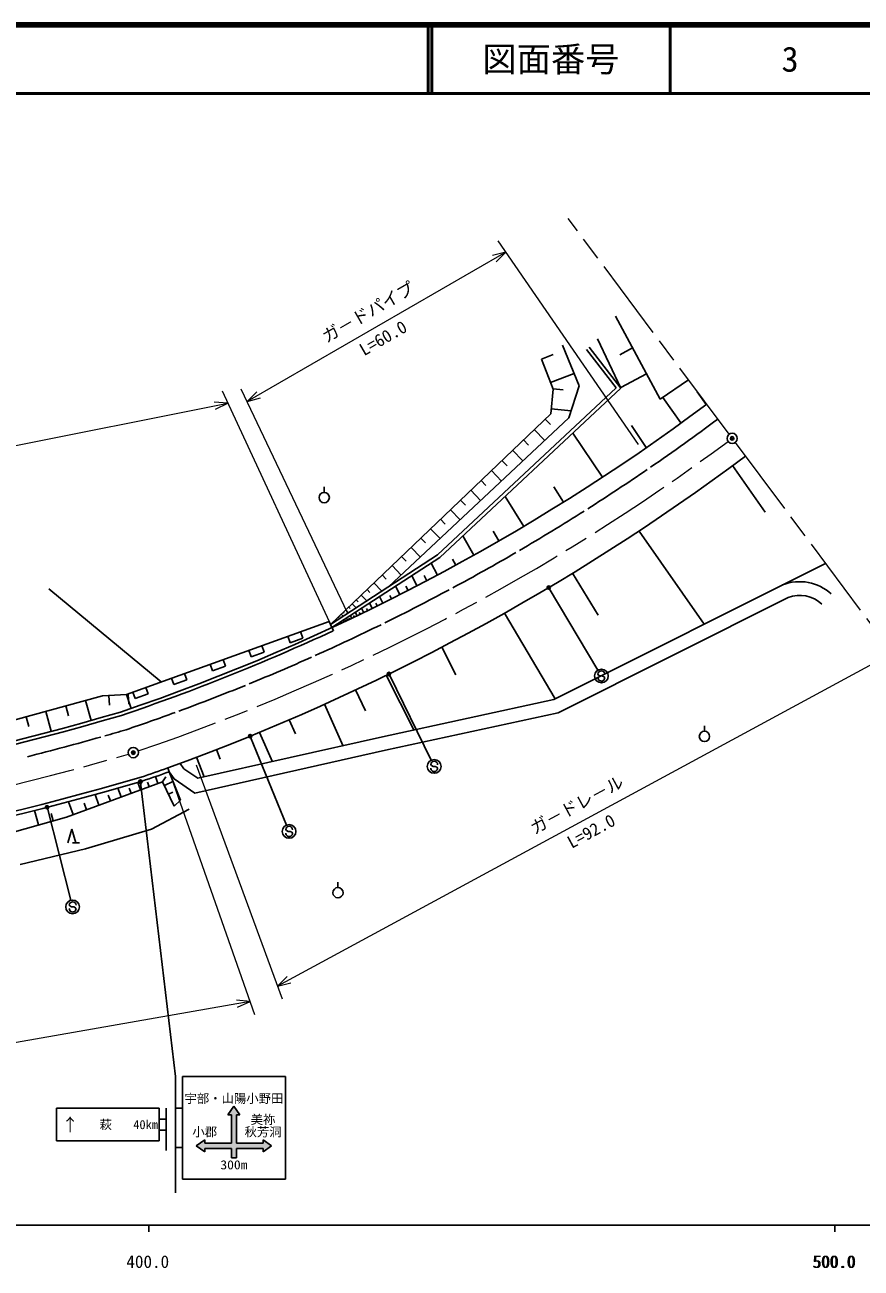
# Model space of a CAD drawing. Units: millimetres on the paper. Extents: x 40 to 680, y 20 to 380.
# Drawn here: x 449.9 to 571.9, y 198.7 to 380 of the extents above; entities that cross this region are included whole.
import ezdxf
from ezdxf.enums import TextEntityAlignment as Align

# ---------------------------------------------------------------- set-up
doc = ezdxf.new("R2010")
doc.units = ezdxf.units.MM
doc.header["$PDMODE"] = 32
doc.header["$PDSIZE"] = 0.5
doc.linetypes.add('CHAIN', pattern=[18.5, 12, -1.5, 3.5, -1.5])
for name, color, linetype, lineweight in [('M-BGD', 7, 'Continuous', 25), ('M-BMK', 2, 'CHAIN', 13), ('M-BMK-SRVR', 3, 'Continuous', 25), ('M-STR-HTXT', 7, 'Continuous', 13), ('M-STR-STRC', 7, 'Continuous', 25), ('M-TTL', 2, 'Continuous', 140), ('M-TTL-BAND', 7, 'Continuous', 25), ('M-TTL-LINE', 7, 'Continuous', 50)]:
    doc.layers.add(name, color=color, linetype=linetype, lineweight=lineweight)
doc.layers.add('M-OTRS', color=6, linetype='Continuous')
doc.layers.add('M-TTL-TXT', color=7, linetype='Continuous')
doc.styles.add('@ＭＳ ゴシック', font='')
doc.styles.add('ＭＳ ゴシック', font='')
doc.styles.get('@ＭＳ ゴシック').set_extended_font_data('@MS Gothic')
doc.styles.get('ＭＳ ゴシック').set_extended_font_data('MS Gothic')

msp = doc.modelspace()

# ---------------------------------------------------------------- hatches: boundary and pattern name
at = {"layer": 'M-STR-STRC'}
msp.add_hatch(color=256, dxfattribs=at).paths.add_polyline_path([(476.158, 217.433), (476.158, 216.933), (480.033, 216.933), (480.033, 221.058), (479.533, 221.058), (480.408, 222.308), (481.283, 221.058), (480.783, 221.058), (480.783, 216.933), (484.658, 216.933), (484.658, 217.433), (485.908, 216.558), (484.658, 215.683), (484.658, 216.183), (480.783, 216.183), (480.783, 214.808), (480.033, 214.808), (480.033, 216.183), (476.158, 216.183), (476.158, 215.683), (474.908, 216.558)])

# ---------------------------------------------------------------- linework, layer by layer
at = {"layer": 'M-BGD'}
for p, q in [((542.555, 325.419), (536.063, 337.511)), ((533.437, 334.233), (536.827, 327.042)), ((525.242, 331.259), (526.953, 331.93)), ((528.328, 333.274), (530.76, 327.345)), ((536.152, 327.094), (531.792, 332.685)), ((536.827, 327.042), (532.187, 332.993)), ((538.543, 332.893), (536.659, 331.881)), ((525.24, 331.263), (526.959, 326.883)), ((526.585, 327.837), (530.007, 329.18)), ((540.565, 329.125), (536.798, 327.102)), ((542.555, 325.419), (546.689, 328.237)), ((510.111, 302.712), (536.152, 327.094)), ((510.42, 302.317), (536.827, 327.042)), ((526.959, 326.883), (526.591, 323.282)), ((526.963, 326.926), (528.422, 326.777)), ((530.76, 327.345), (529.251, 322.689)), ((549.282, 324.637), (547.949, 326.485)), ((545.585, 321.97), (542.918, 325.666)), ((526.591, 323.282), (494.479, 292.57)), ((502.962, 298.074), (529.251, 322.689)), ((526.665, 324.008), (529.582, 323.71)), ((524.197, 320.992), (525.729, 319.391)), ((525.799, 322.524), (526.565, 321.723)), ((540.532, 318.368), (538.374, 321.574)), ((522.612, 319.476), (523.362, 318.692)), ((534.131, 314.033), (529.803, 320.465)), ((521.044, 317.977), (522.544, 316.408)), ((519.492, 316.492), (520.226, 315.725)), ((553.083, 315.772), (557.846, 308.948)), ((517.956, 315.024), (519.425, 313.488)), ((493.577, 311.816), (493.577, 312.616)), ((514.933, 312.133), (516.371, 310.629)), ((516.437, 313.57), (517.156, 312.819)), ((528.436, 310.386), (527.033, 312.645)), ((513.445, 310.71), (514.149, 309.974)), ((522.662, 306.865), (519.947, 311.238)), ((511.973, 309.302), (513.381, 307.83)), ((509.075, 306.53), (510.454, 305.089)), ((510.517, 307.909), (511.206, 307.188)), ((507.649, 305.166), (508.324, 304.461)), ((515.405, 302.68), (513.798, 305.48)), ((519.048, 304.748), (518.228, 306.171)), ((539.469, 306.197), (548.96, 292.599)), ((506.238, 303.816), (507.588, 302.405)), ((510.111, 302.712), (494.479, 292.57)), ((510.42, 302.317), (494.692, 292.112)), ((503.46, 301.159), (504.781, 299.778)), ((504.842, 302.481), (505.502, 301.79)), ((510.07, 299.768), (509.155, 301.497)), ((512.745, 301.211), (512.267, 302.086)), ((527.029, 281.61), (566.655, 301.465)), ((502.027, 299.789), (502.603, 299.187)), ((507.09, 298.259), (506.343, 299.672)), ((508.531, 298.953), (508.129, 299.712)), ((529.776, 300.038), (533.509, 293.928)), ((453.438, 297.762), (469.811, 284.19)), ((499.811, 297.67), (500.218, 297.245)), ((500.823, 298.638), (501.975, 297.434)), ((504.61, 296.927), (503.972, 298.134)), ((505.81, 297.54), (505.478, 298.168)), ((497.645, 295.598), (498.22, 294.997)), ((498.246, 296.173), (498.533, 295.872)), ((498.961, 296.856), (499.774, 296.006)), ((500.541, 294.94), (500.185, 295.677)), ((501.292, 295.267), (501.1, 295.665)), ((502.117, 295.675), (501.655, 296.63)), ((503.365, 296.298), (503.127, 296.772)), ((527.7, 279.709), (561.223, 296.506)), ((495.807, 293.84), (495.908, 293.734)), ((496.059, 294.081), (496.346, 293.781)), ((496.359, 294.368), (496.502, 294.218)), ((496.716, 294.709), (497.122, 294.285)), ((497.14, 295.115), (497.343, 294.903)), ((497.564, 293.501), (497.389, 293.862)), ((497.942, 293.642), (497.838, 293.856)), ((498.332, 293.872), (498.111, 294.331)), ((498.808, 294.057), (498.68, 294.323)), ((499.307, 294.343), (499.026, 294.924)), ((499.905, 294.588), (499.747, 294.915)), ((519.873, 294.222), (527.239, 281.715)), ((464.735, 282.357), (494.271, 293.019)), ((494.271, 293.019), (494.479, 292.57)), ((494.479, 292.57), (494.902, 291.658)), ((494.823, 292.176), (494.815, 292.192)), ((494.84, 292.184), (494.836, 292.192)), ((494.859, 292.193), (494.848, 292.214)), ((494.88, 292.203), (494.875, 292.213)), ((494.903, 292.214), (494.89, 292.241)), ((494.93, 292.227), (494.923, 292.241)), ((494.96, 292.242), (494.944, 292.276)), ((494.994, 292.258), (494.985, 292.275)), ((495.032, 292.276), (495.011, 292.319)), ((495.074, 292.297), (495.064, 292.319)), ((495.123, 292.32), (495.096, 292.375)), ((495.177, 292.347), (495.164, 292.374)), ((495.238, 292.376), (495.205, 292.445)), ((495.307, 292.409), (495.29, 292.444)), ((495.384, 292.447), (495.342, 292.534)), ((495.471, 292.489), (495.45, 292.533)), ((495.569, 292.536), (495.516, 292.647)), ((495.595, 293.638), (495.798, 293.426)), ((495.68, 292.59), (495.653, 292.645)), ((495.804, 292.65), (495.737, 292.79)), ((495.944, 292.718), (495.91, 292.788)), ((496.102, 292.794), (496.016, 292.971)), ((496.279, 292.88), (496.237, 292.969)), ((496.479, 292.976), (496.37, 293.201)), ((496.704, 293.085), (496.65, 293.198)), ((496.958, 293.208), (496.82, 293.493)), ((497.243, 293.346), (497.174, 293.488)), ((488.25, 290.846), (488.589, 289.905)), ((488.589, 289.905), (490.47, 290.584)), ((490.47, 290.584), (490.131, 291.525)), ((482.606, 288.809), (482.946, 287.868)), ((482.946, 287.868), (484.827, 288.547)), ((484.827, 288.547), (484.487, 289.488)), ((510.704, 289.278), (512.745, 285.238)), ((476.963, 286.771), (477.302, 285.831)), ((477.302, 285.831), (479.183, 286.51)), ((479.183, 286.51), (478.844, 287.45)), ((471.319, 284.734), (471.659, 283.794)), ((473.54, 284.473), (473.2, 285.413)), ((502.624, 285.196), (506.706, 277.116)), ((467.896, 282.435), (467.557, 283.376)), ((471.659, 283.794), (473.54, 284.473)), ((498.151, 283.02), (499.585, 279.966)), ((461.246, 282.169), (434.664, 274.856)), ((459.614, 278.57), (458.79, 281.494)), ((464.735, 282.357), (461.246, 282.169)), ((462.188, 282.22), (462.264, 280.812)), ((465.434, 280.329), (464.735, 282.357)), ((465.004, 282.372), (465.08, 280.964)), ((465.675, 282.697), (466.015, 281.756)), ((466.015, 281.756), (467.896, 282.435)), ((502.079, 276.19), (527.029, 281.61)), ((452.988, 279.897), (453.786, 276.996)), ((455.889, 280.696), (456.288, 279.245)), ((493.631, 280.94), (496.359, 274.827)), ((502.511, 274.237), (527.7, 279.709)), ((450.106, 279.105), (450.493, 277.7)), ((488.448, 278.656), (489.363, 276.605)), ((549.009, 277.002), (549.009, 277.802)), ((475.139, 270.135), (502.079, 276.19)), ((484.114, 276.829), (486.027, 272.543)), ((474.726, 267.992), (502.511, 274.237)), ((477.856, 274.317), (478.402, 272.921)), ((472.552, 272.304), (473.124, 271.517)), ((474.94, 273.237), (476.072, 270.341)), ((468.97, 270.388), (469.313, 269.392)), ((470.487, 270.366), (470.008, 269.648)), ((470.766, 271.65), (470.966, 271.084)), ((470.966, 271.084), (471.709, 270.062)), ((472.607, 266.975), (470.966, 271.084)), ((473.124, 271.517), (475.139, 270.135)), ((470.008, 269.648), (456.021, 264.495)), ((463.97, 267.424), (463.498, 268.705)), ((465.427, 267.96), (465.159, 268.689)), ((466.785, 268.46), (466.387, 269.539)), ((468.049, 268.926), (467.816, 269.558)), ((470.008, 269.648), (471.716, 266.083)), ((470.278, 269.085), (471.525, 269.683)), ((471.709, 270.062), (474.726, 267.992)), ((456.989, 264.852), (456.298, 266.728)), ((458.924, 265.565), (458.568, 266.532)), ((460.727, 266.229), (460.159, 267.771)), ((462.406, 266.847), (462.097, 267.687)), ((470.875, 267.837), (471.499, 268.136)), ((471.716, 266.083), (472.607, 266.975)), ((451.92, 263.336), (451.324, 265.446)), ((454.072, 263.944), (453.768, 265.02)), ((468.397, 262.732), (473.871, 265.655)), ((456.021, 264.495), (442.208, 260.591)), ((456.174, 260.729), (456.774, 262.729)), ((456.774, 262.729), (457.374, 260.729)), ((458.778, 259.862), (468.397, 262.732)), ((449.265, 257.577), (458.778, 259.862)), ((456.874, 260.729), (457.874, 260.729)), ((495.581, 254.209), (495.581, 255.009))]:
    msp.add_line(p, q, dxfattribs=at)
for centre in [(493.577, 311.066), (549.009, 276.252), (495.581, 253.459)]:
    msp.add_circle(centre, 0.75, dxfattribs=at)
for centre, radius, start, end in [((365.047, 571.799), 308.273, 288.69753, 306.71448), ((365.047, 571.799), 310.973, 304.49325, 306.71448), ((358.991, 579.523), 327.536, 289.95375, 306.75596), ((365.047, 571.799), 310.973, 302.46801, 304.3827), ((365.047, 571.799), 310.973, 300.31789, 302.35747), ((365.047, 571.799), 310.973, 298.27144, 300.20734), ((365.047, 571.799), 310.973, 296.21105, 298.16089), ((562.901, 292.051), 6.761, 47.25548, 111.59986), ((562.901, 292.051), 4.761, 47.25548, 110.63818), ((365.047, 571.799), 310.973, 294.15031, 296.1005), ((365.047, 571.799), 308.773, 288.69565, 294.86934), ((365.047, 571.799), 310.973, 292.22007, 294.03976), ((365.047, 571.799), 310.973, 290.19135, 292.10952), ((352.855, 657.623), 393.8, 272.7845, 286.37422), ((352.855, 657.623), 394.3, 272.7845, 286.37569), ((365.047, 571.799), 310.973, 288.68744, 290.0808), ((352.855, 657.623), 396.5, 284.23197, 285.82856), ((352.855, 657.623), 396.5, 285.91526, 286.38212), ((352.855, 657.623), 403.75, 272.7845, 286.4028), ((365.047, 571.799), 318.223, 288.66114, 289.40339), ((365.047, 571.799), 318.823, 288.65902, 289.40339), ((352.855, 657.623), 404.35, 272.7845, 286.40448)]:
    msp.add_arc(centre, radius, start, end, dxfattribs=at)
at = {"layer": 'M-BMK'}
for p, q in [((552.6, 320.311), (529.135, 351.774)), ((553.496, 319.108), (577.608, 286.778))]:
    msp.add_line(p, q, dxfattribs=at)
for centre, radius, start, end in [((365.047, 571.799), 314.473, 288.81125, 306.57783), ((352.855, 657.623), 400, 272.7845, 286.28478)]:
    msp.add_arc(centre, radius, start, end, dxfattribs=at)
at = {"layer": 'M-BMK-SRVR'}
for centre in [(553.048, 319.709), (465.739, 273.882)]:
    msp.add_circle(centre, 0.75, dxfattribs=at)
for p in [(553.048, 319.709), (465.739, 273.882)]:
    msp.add_point(p, dxfattribs=at)
at = {"layer": 'M-OTRS'}
msp.add_point((553.048, 319.709), dxfattribs=at)
at = {"layer": 'M-STR-HTXT'}
for p, q in [((539.412, 318.79), (518.92, 348.524)), ((520.055, 346.877), (482.332, 325.098)), ((520.055, 346.877), (518.123, 346.36)), ((518.641, 345.463), (520.055, 346.877)), ((478.681, 326.652), (494.271, 293.019)), ((496.978, 294.29), (481.473, 326.904)), ((483.746, 326.512), (482.332, 325.098)), ((351.965, 299.365), (479.522, 324.838)), ((479.522, 324.838), (477.526, 324.967)), ((477.729, 323.952), (479.522, 324.838)), ((482.332, 325.098), (484.264, 325.615)), ((576.412, 288.381), (486.74, 239.847)), ((474.91, 272.117), (487.428, 237.969)), ((471.298, 270.141), (483.425, 235.709)), ((488.192, 241.222), (486.74, 239.847)), ((486.74, 239.847), (488.685, 240.312)), ((482.761, 237.596), (374.212, 218.515)), ((482.761, 237.596), (480.769, 237.771)), ((480.948, 236.751), (482.761, 237.596))]:
    msp.add_line(p, q, dxfattribs=at)
at = {"layer": 'M-STR-STRC'}
for p, q in [((526.391, 297.822), (533.466, 285.916)), ((503.074, 285.214), (509.164, 272.774)), ((533.582, 285.197), (533.482, 285.315)), ((533.827, 285.058), (533.582, 285.197)), ((534.127, 285.055), (533.827, 285.058)), ((534.373, 284.943), (534.127, 285.055)), ((534.478, 284.807), (534.373, 284.943)), ((482.843, 276.144), (488.078, 263.322)), ((509.208, 272.017), (509.109, 272.135)), ((509.453, 271.877), (509.208, 272.017)), ((509.754, 271.875), (509.453, 271.877)), ((509.999, 271.763), (509.754, 271.875)), ((510.105, 271.627), (509.999, 271.763)), ((466.8, 269.505), (471.908, 226.673)), ((453.21, 265.77), (456.647, 252.353)), ((488.061, 262.536), (487.961, 262.654)), ((488.305, 262.397), (488.061, 262.536)), ((488.606, 262.395), (488.305, 262.397)), ((488.851, 262.283), (488.606, 262.395)), ((488.957, 262.147), (488.851, 262.283)), ((456.499, 251.524), (456.4, 251.642)), ((456.744, 251.385), (456.499, 251.524)), ((457.045, 251.383), (456.744, 251.385)), ((457.29, 251.271), (457.045, 251.383)), ((457.396, 251.135), (457.29, 251.271)), ((471.908, 226.673), (471.908, 209.673)), ((472.908, 226.673), (472.908, 211.673)), ((472.908, 226.673), (487.908, 226.673)), ((487.908, 226.673), (487.908, 211.673)), ((454.527, 222.021), (469.527, 222.021)), ((454.527, 222.021), (454.527, 217.271)), ((469.527, 222.021), (469.527, 217.271)), ((470.527, 222.021), (470.527, 215.877)), ((471.908, 222.048), (472.908, 222.048)), ((479.533, 221.058), (480.408, 222.308)), ((480.408, 222.308), (481.283, 221.058)), ((470.527, 220.438), (469.527, 220.438)), ((480.033, 221.058), (479.533, 221.058)), ((480.033, 221.058), (480.033, 216.933)), ((481.283, 221.058), (480.783, 221.058)), ((480.783, 221.058), (480.783, 216.933)), ((470.527, 218.854), (469.527, 218.854)), ((469.527, 217.271), (454.527, 217.271)), ((471.908, 216.298), (472.908, 216.298)), ((474.908, 216.558), (476.158, 217.433)), ((476.158, 215.683), (474.908, 216.558)), ((476.158, 217.433), (476.158, 216.933)), ((476.158, 216.933), (480.033, 216.933)), ((476.158, 216.183), (476.158, 215.683)), ((476.158, 216.183), (480.033, 216.183)), ((480.033, 216.183), (480.033, 214.808)), ((480.783, 216.933), (484.658, 216.933)), ((480.783, 216.183), (480.783, 214.808)), ((480.783, 216.183), (484.658, 216.183)), ((484.658, 217.433), (485.908, 216.558)), ((484.658, 216.933), (484.658, 217.433)), ((485.908, 216.558), (484.658, 215.683)), ((484.658, 215.683), (484.658, 216.183)), ((480.033, 214.808), (480.783, 214.808)), ((472.908, 211.673), (487.908, 211.673))]:
    msp.add_line(p, q, dxfattribs=at)
for centre, radius in [((526.314, 297.951), 0.15), ((526.314, 297.951), 0.12), ((526.314, 297.951), 0.09), ((526.314, 297.951), 0.06), ((526.314, 297.951), 0.03), ((503.008, 285.348), 0.15), ((503.008, 285.348), 0.12), ((503.008, 285.348), 0.09), ((503.008, 285.348), 0.06), ((503.008, 285.348), 0.03), ((533.977, 285.056), 1), ((482.786, 276.283), 0.15), ((482.786, 276.283), 0.12), ((482.786, 276.283), 0.09), ((482.786, 276.283), 0.06), ((482.786, 276.283), 0.03), ((509.604, 271.876), 1), ((466.782, 269.654), 0.15), ((466.782, 269.654), 0.12), ((466.782, 269.654), 0.09), ((466.782, 269.654), 0.06), ((466.782, 269.654), 0.03), ((453.173, 265.915), 0.15), ((453.173, 265.915), 0.12), ((453.173, 265.915), 0.09), ((453.173, 265.915), 0.06), ((453.173, 265.915), 0.03), ((488.456, 262.396), 1), ((456.895, 251.384), 1)]:
    msp.add_circle(centre, radius, dxfattribs=at)
for centre, start, end in [((533.979, 284.811), 179.55488, 359.55488), ((533.982, 285.311), 359.55488, 179.55488), ((509.609, 272.131), 359.55488, 179.55488), ((509.605, 271.631), 179.55488, 359.55488), ((488.461, 262.651), 359.55488, 179.55488), ((488.457, 262.151), 179.55488, 359.55488), ((456.9, 251.639), 359.55488, 179.55488), ((456.896, 251.139), 179.55488, 359.55488)]:
    msp.add_arc(centre, 0.5, start, end, dxfattribs=at)
for p in [(526.314, 297.951), (503.008, 285.348), (482.786, 276.283), (466.782, 269.654), (453.173, 265.915)]:
    msp.add_point(p, dxfattribs=at)
at = {"layer": 'M-TTL'}
msp.add_line((680, 380), (40, 380), dxfattribs=at)
at = {"layer": 'M-TTL-BAND'}
for p, q in [((40, 205), (579, 205)), ((468, 205), (468, 204)), ((568, 205), (568, 204))]:
    msp.add_line(p, q, dxfattribs=at)
at = {"layer": 'M-TTL-LINE'}
for p, q in [((508.747, 380), (508.747, 370)), ((509.247, 380), (509.247, 370)), ((543.997, 380), (543.997, 370)), ((40, 370), (680, 370))]:
    msp.add_line(p, q, dxfattribs=at)

# ---------------------------------------------------------------- texts
at = {"layer": 'M-STR-HTXT', "style": 'ＭＳ ゴシック'}
for s, rotation, p in [('ガ－ドパイプ', 30, (500.693, 336.853)), ('ガ－ドレ－ル', 28.424, (531.1, 264.993))]:
    msp.add_text(s, height=1.833, rotation=rotation, dxfattribs=at).set_placement(p, align=Align.BOTTOM_CENTER)
at = {"layer": 'M-STR-HTXT', "style": '@ＭＳ ゴシック'}
for s, rotation, p in [('L=60.0', 30, (501.693, 335.121)), ('L=92.0', 28.424, (532.052, 263.235))]:
    msp.add_text(s, height=1.833, rotation=rotation, dxfattribs=at).set_placement(p, align=Align.TOP_CENTER)
at = {"layer": 'M-STR-STRC', "style": 'ＭＳ ゴシック'}
for s, p in [('宇部・山陽小野田', (480.408, 222.408)), ('美祢', (484.658, 219.333)), ('小郡', (476.158, 217.533)), ('秋芳洞', (484.658, 217.533))]:
    msp.add_text(s, height=1.32, dxfattribs=at).set_placement(p, align=Align.BOTTOM_CENTER)
for s, height, p in [('↑', 1.833, (456.527, 219.646)), ('萩', 1.32, (461.727, 219.646))]:
    msp.add_text(s, height=height, dxfattribs=at).set_placement(p, align=Align.MIDDLE_CENTER)
msp.add_text('40km', height=1.32, dxfattribs=at).set_placement((469.327, 219.646), align=Align.MIDDLE_RIGHT)
at = {"layer": 'M-STR-STRC', "style": 'ＭＳ ゴシック', "width": 1.1}
msp.add_text('300m', height=1.32, dxfattribs=at).set_placement((480.408, 214.439), align=Align.TOP_CENTER)
at = {"layer": 'M-TTL-BAND', "style": 'ＭＳ ゴシック'}
for s, p in [('400.0', (467.844, 198.195)), ('500.0', (567.844, 198.195)), ('500.0', (568, 198.195))]:
    msp.add_text(s, height=1.833, dxfattribs=at).set_placement(p, align=Align.BOTTOM_CENTER)
at = {"layer": 'M-TTL-TXT', "style": 'ＭＳ ゴシック'}
for s, p in [('図面番号', (526.622, 375)), ('3', (561.497, 375))]:
    msp.add_text(s, height=3.666, dxfattribs=at).set_placement(p, align=Align.MIDDLE_CENTER)

doc.saveas('drawing.dxf')
